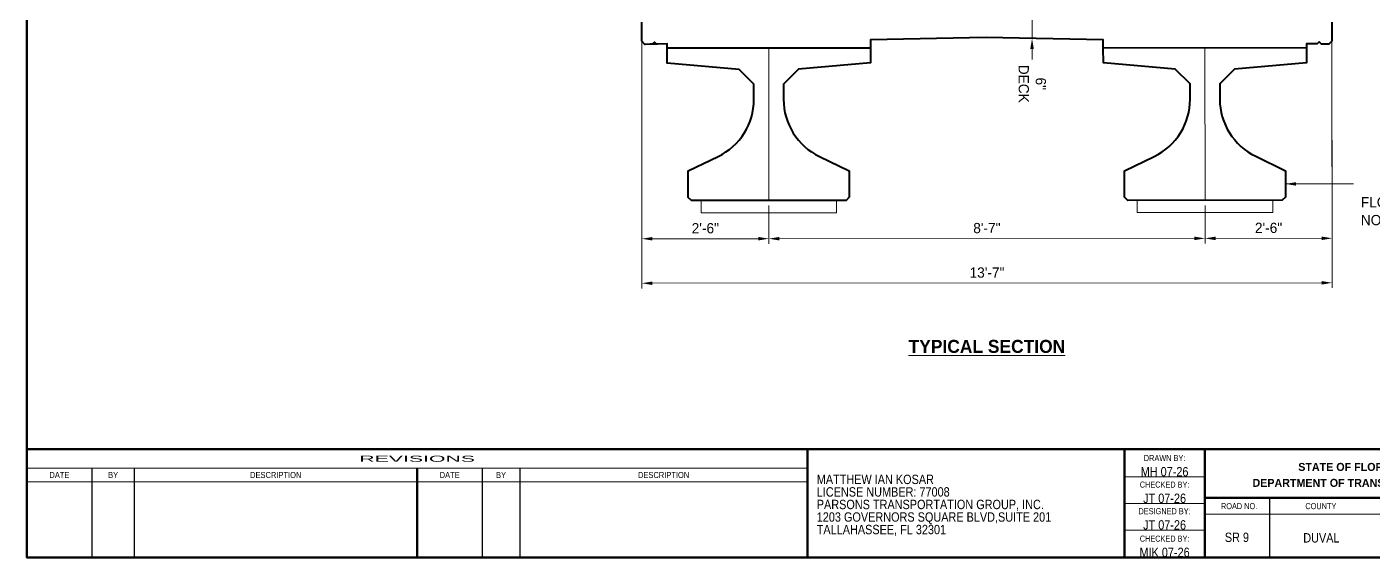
# Paper-space layout 'Sheet' of a CAD drawing. Extents: x 0.05 to 1.34, y -0.01 to 0.87.
# Drawn here: x 0.046 to 0.874, y 0.004 to 0.331 of the extents above; entities that cross this region are included whole.
import ezdxf
from ezdxf.enums import TextEntityAlignment as Align

# ---------------------------------------------------------------- set-up
doc = ezdxf.new("R2010")
doc.units = 0
doc.header["$LTSCALE"] = 12
doc.header["$MEASUREMENT"] = 0
doc.linetypes.add('DGN Style 4', pattern=[0.039449, 0.019712, -0.009856, 2.5e-05, -0.009856])
doc.layers.add('ActivePts-ConstElements', color=14, linetype='Continuous', lineweight=0, plot=False)
for name, color, linetype, lineweight in [('BeamConc', 3, 'Continuous', 40), ('BearingPadMisc', 5, 'Continuous', 13), ('Border', 7, 'Continuous', 13), ('CL_Minor', 7, 'DGN Style 4', 0), ('DeckConc_pm', 134, 'Continuous', 40), ('Dimension', 7, 'Continuous', 0), ('Symbols', 7, 'Continuous', 13), ('TextStructures', 7, 'Continuous', 0), ('TrafBarrierConc', 3, 'Continuous', 40)]:
    doc.layers.add(name, color=color, linetype=linetype, lineweight=lineweight)
doc.styles.add('FDOT Structures Annotation', font='', dxfattribs={"height": 0.0063})
doc.styles.add('FDOT Structures Elevation Scale Text', font='', dxfattribs={"height": 0.0063})
doc.styles.add('FDOT Structures Views_SectionArrow', font='txt', dxfattribs={"height": 0.008})
doc.styles.add('Style-Arial', font='arial.ttf')
doc.styles.add('Style-FDOT Bold', font='txt')
doc.styles.add('Style-FDOT Imprint Bold', font='')
doc.styles.add('Style-FDOT Mono', font='')
doc.styles.get('FDOT Structures Annotation').set_extended_font_data('FDOT')
doc.styles.get('FDOT Structures Elevation Scale Text').set_extended_font_data('FDOT')
doc.styles.get('Style-FDOT Imprint Bold').set_extended_font_data('FDOT Imprint Bold')
doc.styles.get('Style-FDOT Mono').set_extended_font_data('FDOT Mono')
doc.dimstyles.new('FDOT Structures Line Leader', dxfattribs={"dimtxt": 0.0063, "dimasz": 0.006509, "dimexe": 0.00315, "dimexo": 0.00315, "dimgap": 0.00315, "dimtad": 1, "dimdec": 3, "dimlfac": 12, "dimzin": 11, "dimdsep": 46, "dimlunit": 4, "dimtxsty": 'FDOT Structures Annotation', "dimcen": 0, "dimaunit": 1, "dimadec": 8, "dimazin": 3, "dimtfac": 0.7, "dimtdec": 0, "dimtmove": 1, "dimatfit": 3, "dimldrblk": 'NONE', "dimfxl": 1, "dimfrac": 1, "dimtolj": 1, "dimtzin": 11, "dimlwd": 0, "dimlwe": 0, "dimarcsym": 0})
doc.dimstyles.new('FDOT Structures Note-Arrow', dxfattribs={"dimtxt": 0.0063, "dimasz": 0.006509, "dimexe": 0.00315, "dimexo": 0.00315, "dimgap": 0.00315, "dimtad": 1, "dimdec": 3, "dimlfac": 12, "dimzin": 15, "dimdsep": 46, "dimlunit": 4, "dimtxsty": 'FDOT Structures Annotation', "dimcen": 0, "dimclrd": 256, "dimclre": 256, "dimaunit": 1, "dimadec": 8, "dimazin": 3, "dimtfac": 0.7, "dimtdec": 0, "dimtofl": 0, "dimtmove": 1, "dimatfit": 1, "dimfxl": 1, "dimfrac": 1, "dimtolj": 1, "dimtzin": 15, "dimlwd": -1, "dimlwe": 0, "dimarcsym": 0})

# ---------------------------------------------------------------- blocks, each defined once
blk = doc.blocks.new('Beam-FI-36')
at = {"layer": 'BeamConc', "flags": 128}
blk.add_lwpolyline([(2, 0), (2, -0.291667), (0.583333, -0.416667), (0.291667, -0.708334), (0.291667, -1.007863, 0.287591), (0.997216, -2.133062), (1.583333, -2.416667), (1.583334, -2.9375), (1.520834, -3), (-1.520834, -3), (-1.583333, -2.9375), (-1.583333, -2.416667), (-0.997216, -2.133062, 0.287591), (-0.291667, -1.007863), (-0.291667, -0.708334), (-0.583333, -0.416667), (-2, -0.291667), (-2, 0)], format="xyb", dxfattribs=at)
at = {"layer": 'CL_Minor'}
blk.add_line((0, 0), (0, -3), dxfattribs=at)
blk = doc.blocks.new('Beam-FI-36_1')
at = {"layer": 'BeamConc', "flags": 128}
blk.add_lwpolyline([(2, 0), (2, -0.291667), (0.583333, -0.416667), (0.291667, -0.708334), (0.291667, -1.007863, 0.287591), (0.997216, -2.133062), (1.583334, -2.416667), (1.583334, -2.9375), (1.520834, -3), (-1.520834, -3), (-1.583333, -2.9375), (-1.583333, -2.416667), (-0.997216, -2.133062, 0.287591), (-0.291667, -1.007863), (-0.291667, -0.708334), (-0.583333, -0.416667), (-2, -0.291667), (-2, 0)], format="xyb", dxfattribs=at)
at = {"layer": 'CL_Minor'}
blk.add_line((0, 0), (0, -3), dxfattribs=at)
blk = doc.blocks.new('*U5')
at = {"layer": 'TrafBarrierConc'}
for p, q in [((0.666655, 0.78684), (1.30825, 1.175241)), ((1.653495, 0.604934), (1.30825, 1.175241)), ((-0.744568, -0.140529), (0.645555, 0.701007)), ((0.666655, 0.78684), (0.645555, 0.701007)), ((1.0119, 0.216533), (1.653495, 0.604934)), ((-0.464056, -0.603904), (0.926067, 0.237632)), ((1.0119, 0.216533), (0.926067, 0.237632)), ((-1.632395, -0.604931), (-0.830401, -0.11943)), ((-0.830401, -0.11943), (-0.744568, -0.140529)), ((-1.632395, -0.604931), (-1.653495, -0.690764)), ((-1.372983, -1.154139), (-1.653495, -0.690764)), ((-1.28715, -1.175238), (-0.485156, -0.689737)), ((-0.485156, -0.689737), (-0.464056, -0.603904)), ((-1.28715, -1.175238), (-1.372983, -1.154139))]:
    blk.add_line(p, q, dxfattribs=at)
blk = doc.blocks.new('*U6')
at = {"layer": 'TrafBarrierConc'}
for p, q in [((0.666655, 0.78684), (1.30825, 1.175241)), ((1.653495, 0.604934), (1.30825, 1.175241)), ((-0.744568, -0.140529), (0.645555, 0.701007)), ((0.666655, 0.78684), (0.645555, 0.701007)), ((1.0119, 0.216533), (1.653495, 0.604934)), ((-0.464056, -0.603904), (0.926067, 0.237632)), ((1.0119, 0.216533), (0.926067, 0.237632)), ((-1.632395, -0.604931), (-0.830401, -0.11943)), ((-0.830401, -0.11943), (-0.744568, -0.140529)), ((-1.632395, -0.604931), (-1.653495, -0.690764)), ((-1.372983, -1.154139), (-1.653495, -0.690764)), ((-1.28715, -1.175238), (-0.485156, -0.689737)), ((-0.485156, -0.689737), (-0.464056, -0.603904)), ((-1.28715, -1.175238), (-1.372983, -1.154139))]:
    blk.add_line(p, q, dxfattribs=at)
blk = doc.blocks.new('*D7')
at = {"layer": 'Defpoints', "color": 0, "linetype": 'Continuous', "lineweight": 0, "transparency": 16777216}
for p in [(0.663991, 0.339426), (0.663991, 0.339426), (0.664002, 0.323798)]:
    blk.add_point(p, dxfattribs=at)
at = {"layer": 'Dimension', "color": 0, "linetype": 'Continuous', "lineweight": 0, "transparency": 16777216}
for p, q in [((0.663986, 0.345935), (0.663982, 0.352444)), ((0.664002, 0.323798), (0.663991, 0.339426)), ((0.664006, 0.317289), (0.66401, 0.31078))]:
    blk.add_line(p, q, dxfattribs=at)
for points in [[(0.665071, 0.345936), (0.662902, 0.345934), (0.663991, 0.339426)], [(0.665091, 0.31729), (0.662921, 0.317288), (0.664002, 0.323798)]]:
    blk.add_solid(points, dxfattribs=at)
at = {"layer": 'Dimension', "color": 0, "linetype": 'Continuous', "lineweight": 0, "transparency": 16777216, "insert": (0.664129, 0.295828), "char_height": 0.0063, "attachment_point": 5, "rotation": 270.039018, "style": 'Style-FDOT Bold'}
blk.add_mtext('\\A1;6"\\PDECK', dxfattribs=at)
blk = doc.blocks.new('_None')
blk = doc.blocks.new('*D8')
at = {"layer": 'Defpoints', "color": 0, "linetype": 'Continuous', "lineweight": 0, "transparency": 16777216}
for p in [(0.423967, 0.32198), (0.848446, 0.322125), (0.848547, 0.173327)]:
    blk.add_point(p, dxfattribs=at)
at = {"layer": 'Dimension', "linetype": 'Continuous', "lineweight": 0, "transparency": 16777216}
for p, q in [((0.423969, 0.31883), (0.424071, 0.169888)), ((0.848448, 0.318975), (0.84855, 0.170177))]:
    blk.add_line(p, q, dxfattribs=at)
at = {"layer": 'Dimension', "color": 0, "linetype": 'Continuous', "lineweight": 0, "transparency": 16777216}
blk.add_line((0.430578, 0.173042), (0.842038, 0.173323), dxfattribs=at)
for points in [[(0.430577, 0.174127), (0.430579, 0.171957), (0.424069, 0.173038)], [(0.842038, 0.174407), (0.842039, 0.172238), (0.848547, 0.173327)]]:
    blk.add_solid(points, dxfattribs=at)
at = {"layer": 'Dimension', "color": 0, "linetype": 'Continuous', "lineweight": 0, "transparency": 16777216, "insert": (0.636304, 0.179593), "char_height": 0.0063, "attachment_point": 5, "rotation": 0.039018, "style": 'Style-FDOT Bold'}
blk.add_mtext('\\A1;13\'-7"', dxfattribs=at)
blk = doc.blocks.new('*D19')
at = {"layer": 'Defpoints', "color": 0, "linetype": 'Continuous', "lineweight": 0, "transparency": 16777216}
for p in [(0.423965, 0.327841), (0.502098, 0.224018), (0.502114, 0.200478)]:
    blk.add_point(p, dxfattribs=at)
at = {"layer": 'Dimension', "linetype": 'Continuous', "lineweight": 0, "transparency": 16777216}
for p, q in [((0.423967, 0.324691), (0.424054, 0.197275)), ((0.5021, 0.220868), (0.502116, 0.197328))]:
    blk.add_line(p, q, dxfattribs=at)
at = {"layer": 'Dimension', "color": 0, "linetype": 'Continuous', "lineweight": 0, "transparency": 16777216}
blk.add_line((0.430561, 0.20043), (0.495605, 0.200474), dxfattribs=at)
for points in [[(0.43056, 0.201514), (0.430562, 0.199345), (0.424052, 0.200425)], [(0.495604, 0.201559), (0.495606, 0.199389), (0.502114, 0.200478)]]:
    blk.add_solid(points, dxfattribs=at)
at = {"layer": 'Dimension', "color": 0, "linetype": 'Continuous', "lineweight": 0, "transparency": 16777216, "insert": (0.463079, 0.206863), "char_height": 0.0063, "attachment_point": 5, "rotation": 0.039018, "style": 'Style-FDOT Bold'}
blk.add_mtext('\\A1;2\'-6"', dxfattribs=at)
blk = doc.blocks.new('*D17')
at = {"layer": 'Defpoints', "color": 0, "linetype": 'Continuous', "lineweight": 0, "transparency": 16777216}
for p in [(0.502098, 0.224018), (0.770382, 0.224109), (0.770398, 0.200661)]:
    blk.add_point(p, dxfattribs=at)
at = {"layer": 'Dimension', "linetype": 'Continuous', "lineweight": 0, "transparency": 16777216}
for p, q in [((0.5021, 0.220868), (0.502116, 0.197328)), ((0.770384, 0.220959), (0.7704, 0.197511))]:
    blk.add_line(p, q, dxfattribs=at)
at = {"layer": 'Dimension', "color": 0, "linetype": 'Continuous', "lineweight": 0, "transparency": 16777216}
blk.add_line((0.508623, 0.200483), (0.763889, 0.200657), dxfattribs=at)
for points in [[(0.508622, 0.201568), (0.508624, 0.199398), (0.502114, 0.200478)], [(0.763888, 0.201742), (0.76389, 0.199572), (0.770398, 0.200661)]]:
    blk.add_solid(points, dxfattribs=at)
at = {"layer": 'Dimension', "color": 0, "linetype": 'Continuous', "lineweight": 0, "transparency": 16777216, "insert": (0.636252, 0.206981), "char_height": 0.0063, "attachment_point": 5, "rotation": 0.039018, "style": 'Style-FDOT Bold'}
blk.add_mtext('\\A1;8\'-7"', dxfattribs=at)
blk = doc.blocks.new('*D18')
at = {"layer": 'Defpoints', "color": 0, "linetype": 'Continuous', "lineweight": 0, "transparency": 16777216}
for p in [(0.848444, 0.327986), (0.770382, 0.224109), (0.848531, 0.200714)]:
    blk.add_point(p, dxfattribs=at)
at = {"layer": 'Dimension', "linetype": 'Continuous', "lineweight": 0, "transparency": 16777216}
for p, q in [((0.848446, 0.324836), (0.848533, 0.197564)), ((0.770384, 0.220959), (0.7704, 0.197511))]:
    blk.add_line(p, q, dxfattribs=at)
at = {"layer": 'Dimension', "color": 0, "linetype": 'Continuous', "lineweight": 0, "transparency": 16777216}
blk.add_line((0.776907, 0.200666), (0.842022, 0.20071), dxfattribs=at)
for points in [[(0.776906, 0.20175), (0.776908, 0.199581), (0.770398, 0.200661)], [(0.842021, 0.201795), (0.842022, 0.199625), (0.848531, 0.200714)]]:
    blk.add_solid(points, dxfattribs=at)
at = {"layer": 'Dimension', "color": 0, "linetype": 'Continuous', "lineweight": 0, "transparency": 16777216, "insert": (0.80946, 0.207099), "char_height": 0.0063, "attachment_point": 5, "rotation": 0.039018, "style": 'Style-FDOT Bold'}
blk.add_mtext('\\A1;2\'-6"', dxfattribs=at)
blk = doc.blocks.new('11x17 Structures Sheet Border')
at = {"layer": 'Border', "lineweight": 80}
blk.add_line((1.329161, 0.070862), (0.045879, 0.070862), dxfattribs=at)
at = {"layer": 'Border', "linetype": 'Continuous', "lineweight": 53}
for p, q in [((0.52586, 0.070862), (0.52586, 0.004198)), ((0.720852, 0.070862), (0.720852, 0.004198)), ((0.770195, 0.070862), (0.770195, 0.004198)), ((0.28587, 0.0043), (0.28587, 0.059196)), ((0.770195, 0.040863), (0.948855, 0.040863))]:
    blk.add_line(p, q, dxfattribs=at)
at = {"layer": 'Border', "linetype": 'Continuous', "lineweight": 13}
for p, q in [((0.52586, 0.059196), (0.045879, 0.059196)), ((0.52586, 0.050863), (0.045879, 0.050863)), ((0.720852, 0.053848), (0.770195, 0.053848)), ((0.720852, 0.037466), (0.770195, 0.037466)), ((0.770195, 0.030863), (0.948855, 0.030863)), ((0.720852, 0.021083), (0.770195, 0.021083))]:
    blk.add_line(p, q, dxfattribs=at)
at = {"layer": 'Border', "linetype": 'Continuous', "lineweight": 30}
for p, q in [((0.085878, 0.059196), (0.085878, 0.0043)), ((0.111928, 0.059196), (0.111928, 0.003858)), ((0.325868, 0.059196), (0.325868, 0.0043)), ((0.349011, 0.059196), (0.349011, 0.003858)), ((0.810066, 0.040863), (0.810066, 0.004198))]:
    blk.add_line(p, q, dxfattribs=at)
at = {"layer": 'Border', "lineweight": 80, "flags": 128}
blk.add_lwpolyline([(0.045879, 0.87083), (1.329161, 0.87083), (1.329161, 0.004198), (0.045879, 0.004198)], close=True, dxfattribs=at)
at = {"layer": 'ActivePts-ConstElements', "linetype": 'Continuous', "lineweight": 0, "flags": 1}
for tag in ['SheetTitle_Top', 'SheetTitle_Bottom', 'Company_City', 'Company_Zip', 'Company_Phone', 'County_Middle', 'Company_Name', 'Company_Street', 'Company_State', 'Company_Fax', 'County_Top', 'County_Bottom', 'License_Number', 'Professional_Name', 'Professional_Type', 'Financial_Project_Id', 'Road_Number', 'RoadwayID', 'Bridge_Number', 'Designed_By', 'Designed_By_Date', 'Drawing_Checked_By', 'Drawing_Checked_By_Date', 'Design_Checked_By', 'Design_Checked_By_Date', 'Bridge_Project_Description', 'Bridge_Project_Description_Top', 'Bridge_Project_Description_Bottom', 'FAC_Note', 'Drawn_By', 'Drawn_By_Date']:
    blk.add_attdef(tag, (0, 0), '', height=0.007292, dxfattribs=at)
at = {"layer": 'TextStructures', "lineweight": 13, "style": 'Style-Arial', "width": 2.491007}
blk.add_text('REVISIONS', height=0.003753, dxfattribs=at).set_placement((0.28587, 0.065029), align=Align.MIDDLE_CENTER)
at = {"layer": 'TextStructures', "lineweight": 0, "style": 'Style-Arial'}
for s, height, rotation, width, p in [('DATE', 0.003736, 359.869253, 0.849615, (0.065879, 0.055029)), ('DESCRIPTION', 0.003752, 360, 0.845673, (0.198899, 0.055029)), ('DATE', 0.003736, 360, 0.849615, (0.305869, 0.055029)), ('DESCRIPTION', 0.003752, 360, 0.845673, (0.437436, 0.055029))]:
    blk.add_text(s, height=height, rotation=rotation, dxfattribs=dict(at, width=width)).set_placement(p, align=Align.MIDDLE_CENTER)
for s, height, width, p in [('BY', 0.003753, 0.846461, (0.098903, 0.055029)), ('BY', 0.003753, 0.846461, (0.33744, 0.055029)), ('ROAD NO.', 0.003736, 0.862747, (0.791352, 0.035863)), ('COUNTY', 0.003753, 0.860866, (0.841616, 0.035863))]:
    blk.add_text(s, height=height, dxfattribs=dict(at, width=width)).set_placement(p, align=Align.MIDDLE_CENTER)
at = {"layer": 'TextStructures', "lineweight": 0, "char_height": 0.003736, "attachment_point": 5, "line_spacing_factor": 1.302295, "style": 'Style-Arial'}
for s, insert in [('\\H1x;\\W0.863416;DRAWN BY:', (0.745524, 0.065471)), ('\\H1x;\\W0.863416;CHECKED BY:', (0.745524, 0.049089)), ('\\H1x;\\W0.863416;DESIGNED BY:', (0.745524, 0.032707)), ('\\H1x;\\W0.863416;CHECKED BY:', (0.745524, 0.015821))]:
    blk.add_mtext(s, dxfattribs=dict(at, insert=insert))
at = {"layer": 'TextStructures', "lineweight": 13, "attachment_point": 5}
for s, insert, char_height, line_spacing_factor, style in [('\\H1x;\\W0.864865;MH 07-26', (0.745524, 0.05702), 0.005781, 0.6, 'Style-FDOT Mono'), ('STATE OF FLORIDA\\PDEPARTMENT OF TRANSPORTATION\\P', (0.859525, 0.055042), 0.004921, 1.197447, 'Style-FDOT Imprint Bold'), ('\\H1x;\\W0.864865;JT 07-26', (0.745524, 0.040638), 0.005781, 0.6, 'Style-FDOT Mono'), ('\\H1x;\\W0.864865;JT 07-26', (0.745524, 0.024256), 0.005781, 0.6, 'Style-FDOT Mono'), ('\\H1x;\\W0.864865; \\PDUVAL\\P ', (0.841951, 0.016296), 0.005781, 0.801269, 'Style-FDOT Mono'), ('\\H1x;\\W0.864865;MIK 07-26', (0.745524, 0.007371), 0.005781, 0.6, 'Style-FDOT Mono')]:
    blk.add_mtext(s, dxfattribs=dict(at, insert=insert, char_height=char_height, line_spacing_factor=line_spacing_factor, style=style))
at = {"layer": 'TextStructures', "lineweight": 13, "char_height": 0.005781, "style": 'Style-FDOT Mono'}
for s, insert, width, attachment_point, line_spacing_factor in [('\\H1x;\\W0.864865;MATTHEW IAN KOSAR\\PLICENSE NUMBER: 77008\\PPARSONS TRANSPORTATION GROUP, INC.\\P1203 GOVERNORS SQUARE BLVD,SUITE 201\\PTALLAHASSEE, FL 32301', (0.531613, 0.036341), 0.185826, 4, 0.801269), ('\\H1x;\\W0.864865;SR 9', (0.789996, 0.016618), 0.0574, 5, 0.6)]:
    blk.add_mtext(s, dxfattribs=dict(at, insert=insert, width=width, attachment_point=attachment_point, line_spacing_factor=line_spacing_factor))
blk = doc.blocks.new('FDOTTextTitle')
at = {"layer": 'Symbols', "insert": (0.016529, 0.001094), "char_height": 0.003281, "attachment_point": 5, "line_spacing_factor": 2.56033, "style": 'FDOT Structures Views_SectionArrow'}
blk.add_mtext('\\fFDOT Bold|b0|i0|c00|p7;\\H2.43841x;\\LTYPICAL SECTION', dxfattribs=at)
blk = doc.blocks.new('*U27')
at = {"layer": 'Symbols'}
blk.add_blockref('FDOTTextTitle', (0.00651, 0), dxfattribs=at)

psp = doc.layouts.new('Sheet')

# ---------------------------------------------------------------- linework, layer by layer
at = {"layer": 'ActivePts-ConstElements', "flags": 128}
psp.add_lwpolyline([(1.329161, 0.87083), (0.045879, 0.87083), (0.045879, 0.070862), (1.329161, 0.070862)], close=True, dxfattribs=at)
at = {"layer": 'BearingPadMisc', "flags": 128}
for points in [[(0.460431, 0.224004), (0.543765, 0.224032), (0.543767, 0.216464), (0.460434, 0.216435)], [(0.728715, 0.224095), (0.812049, 0.224123), (0.812051, 0.216555), (0.728718, 0.216527)]]:
    psp.add_lwpolyline(points, close=True, dxfattribs=at)
at = {"layer": 'DeckConc_pm'}
for p, q in [((0.429192, 0.320133), (0.426233, 0.320073)), ((0.430477, 0.32016), (0.429192, 0.320133)), ((0.433081, 0.320213), (0.430477, 0.32016)), ((0.433627, 0.320224), (0.433081, 0.320213)), ((0.439565, 0.320344), (0.433627, 0.320224))]:
    psp.add_line(p, q, dxfattribs=at)
at = {"layer": 'DeckConc_pm', "flags": 128}
psp.add_lwpolyline([(0.848442, 0.333847), (0.848446, 0.322125), (0.846494, 0.32021), (0.841938, 0.3203), (0.840661, 0.321627), (0.839334, 0.320351), (0.832849, 0.320478), (0.83285, 0.317855), (0.70785, 0.317812), (0.707848, 0.322936), (0.635893, 0.32435), (0.635893, 0.32435), (0.564564, 0.322887), (0.564564, 0.322887), (0.564564, 0.322887), (0.564566, 0.317764), (0.439566, 0.317721), (0.439565, 0.320344), (0.433081, 0.320213), (0.431752, 0.321488), (0.430477, 0.32016), (0.425921, 0.320067), (0.423967, 0.32198), (0.423963, 0.333702)], dxfattribs=at)

# ---------------------------------------------------------------- block references
at = {"layer": 'Border', "linetype": 'Continuous', "lineweight": 53}
psp.add_blockref('11x17 Structures Sheet Border', (0, 0), dxfattribs=at)
at = {"layer": 'CL_Minor', "xscale": 0.03125, "yscale": 0.03125, "zscale": 0.03125, "rotation": 0.019521}
for name, p in [('Beam-FI-36_1', (0.502066, 0.317742)), ('Beam-FI-36', (0.77035, 0.317834))]:
    psp.add_blockref(name, p, dxfattribs=at)
at = {"layer": 'Symbols'}
psp.add_blockref('*U27', (0.613213, 0.133033), dxfattribs=at)
at = {"layer": 'TrafBarrierConc', "xscale": 0.03125, "yscale": 0.03125, "zscale": 0.03125, "rotation": 238.830155}
for name, p in [('*U6', (0.438438, 0.389731)), ('*U5', (0.834271, 0.389866))]:
    psp.add_blockref(name, p, dxfattribs=at)

# ---------------------------------------------------------------- texts
at = {"layer": 'Dimension', "linetype": 'Continuous', "lineweight": 0, "insert": (0.866199, 0.20688), "char_height": 0.0063, "width": 0.1116, "attachment_point": 7, "rotation": 0.0390184, "line_spacing_factor": 1.047619, "style": 'FDOT Structures Elevation Scale Text'}
psp.add_mtext('FLORIDA-I 36 BEAM (INDEX NO. 450-036) (TYP.)', dxfattribs=at)

# ---------------------------------------------------------------- dimensions: what is measured, and where the dimension line sits
at = {"layer": 'Dimension', "linetype": 'Continuous', "lineweight": 0}
dim = psp.add_linear_dim(base=(0.663991, 0.339426), p1=(0.664002, 0.323798), p2=(0.663991, 0.339426), angle=90.039039, text='<>\\XDECK', dimstyle='FDOT Structures Line Leader', override={"dimlfac": 384, "dimpost": '\\X', "dimtxsty": 'Style-FDOT Bold', "dimclre": 256, "dimtdec": 3, "dimatfit": 1, "dimfrac": 2}, dxfattribs=at)
dim.commit()
dim.dimension.update_dxf_attribs({"geometry": '*D7', "text_midpoint": (0.664129, 0.295828), "dimtype": 160})
for base, p1, p2, picture, middle in [((0.502114, 0.200478), (0.423965, 0.327841), (0.502098, 0.224018), '*D19', (0.463079, 0.206863)), ((0.848531, 0.200714), (0.770382, 0.224109), (0.848444, 0.327986), '*D18', (0.80946, 0.207099)), ((0.848547, 0.173327), (0.423967, 0.32198), (0.848446, 0.322125), '*D8', (0.636304, 0.179593)), ((0.770398, 0.200661), (0.502098, 0.224018), (0.770382, 0.224109), '*D17', (0.636252, 0.206981))]:
    dim = psp.add_linear_dim(base=base, p1=p1, p2=p2, angle=0.039039, dimstyle='FDOT Structures Line Leader', override={"dimlfac": 384, "dimtxsty": 'Style-FDOT Bold', "dimclre": 256, "dimtdec": 3, "dimatfit": 1}, dxfattribs=at)
    dim.commit()
    dim.dimension.update_dxf_attribs({"geometry": picture, "text_midpoint": middle})

# ---------------------------------------------------------------- leaders
at = {"layer": 'Dimension', "annotation_type": 0, "has_hookline": 1, "hookline_direction": 1, "text_width": 0.097533, "horizontal_direction": (1, 0.000681, 0)}
psp.add_leader([(0.819858, 0.234192), (0.861637, 0.23422)], dimstyle='FDOT Structures Note-Arrow', override={"dimscale": 1, "dimgap": 0.004725, "dimtad": 0, "dimtxsty": 'Style-FDOT Bold', "dimclrd": 0}, dxfattribs=at)

doc.saveas('drawing.dxf')
